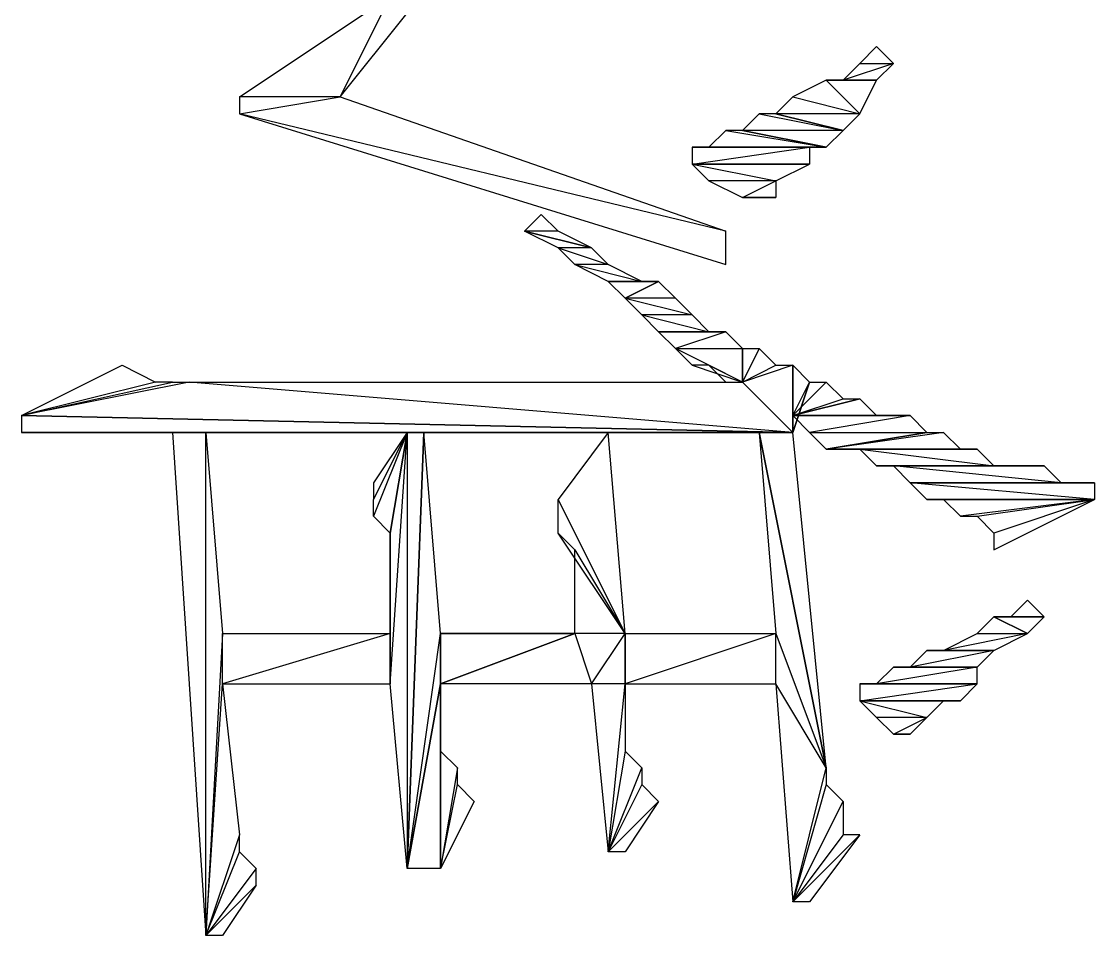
# Model space of a CAD drawing. Extents: x 0 to 7.8, y 0 to 11.
# Drawn here: x 1.1025 to 1.2625, y 9.66 to 9.7962 of the extents above; entities that cross this region are included whole.
import ezdxf

# ---------------------------------------------------------------- set-up
doc = ezdxf.new("R2010")
doc.units = 0
doc.header["$MEASUREMENT"] = 0
doc.linetypes.add('AUSGEZOGEN', pattern=[0])
doc.layers.get('0').update_dxf_attribs({"linetype": 'AUSGEZOGEN'})

msp = doc.modelspace()

# ---------------------------------------------------------------- linework, layer by layer
for points in [[(1.1575, 9.8), (1.15, 9.785), (1.15, 9.785), (1.135, 9.785), (1.1575, 9.8), (1.1575, 9.8)], [(1.16, 9.7975), (1.1575, 9.8), (1.1575, 9.8), (1.15, 9.785), (1.16, 9.7975)], [(1.23, 9.7925), (1.2275, 9.79), (1.2275, 9.79), (1.2325, 9.79), (1.23, 9.7925)], [(1.2275, 9.79), (1.2325, 9.79), (1.2325, 9.79), (1.225, 9.7875), (1.2275, 9.79)], [(1.2325, 9.79), (1.225, 9.7875), (1.225, 9.7875), (1.23, 9.7875), (1.2325, 9.79)], [(1.2225, 9.7875), (1.2175, 9.785), (1.2175, 9.785), (1.2275, 9.7825), (1.2225, 9.7875)], [(1.225, 9.7875), (1.23, 9.7875), (1.23, 9.7875), (1.2225, 9.7875), (1.225, 9.7875)], [(1.23, 9.7875), (1.2225, 9.7875), (1.2225, 9.7875), (1.2275, 9.7825), (1.23, 9.7875), (1.23, 9.7875)], [(1.2075, 9.765), (1.135, 9.7825), (1.135, 9.7825), (1.15, 9.785), (1.2075, 9.765)], [(1.135, 9.7825), (1.15, 9.785), (1.15, 9.785), (1.135, 9.785), (1.135, 9.7825), (1.135, 9.7825)], [(1.2175, 9.785), (1.2275, 9.7825), (1.2275, 9.7825), (1.215, 9.7825), (1.2175, 9.785)], [(1.2075, 9.76), (1.2075, 9.765), (1.2075, 9.765), (1.135, 9.7825), (1.2075, 9.76)], [(1.2125, 9.7825), (1.225, 9.78), (1.225, 9.78), (1.21, 9.78), (1.2125, 9.7825)], [(1.215, 9.7825), (1.2125, 9.7825), (1.2125, 9.7825), (1.225, 9.78), (1.215, 9.7825)], [(1.2275, 9.7825), (1.215, 9.7825), (1.215, 9.7825), (1.225, 9.78), (1.2275, 9.7825), (1.2275, 9.7825)], [(1.2075, 9.78), (1.2225, 9.7775), (1.2225, 9.7775), (1.205, 9.7775), (1.2075, 9.78)], [(1.21, 9.78), (1.2075, 9.78), (1.2075, 9.78), (1.2225, 9.7775), (1.21, 9.78)], [(1.225, 9.78), (1.21, 9.78), (1.21, 9.78), (1.2225, 9.7775), (1.225, 9.78), (1.225, 9.78)], [(1.22, 9.775), (1.2025, 9.775), (1.2025, 9.775), (1.22, 9.7775), (1.22, 9.775)], [(1.2025, 9.775), (1.22, 9.7775), (1.22, 9.7775), (1.2025, 9.7775), (1.2025, 9.775)], [(1.22, 9.7775), (1.2025, 9.7775), (1.2025, 9.7775), (1.205, 9.7775), (1.22, 9.7775), (1.22, 9.7775)], [(1.2225, 9.7775), (1.205, 9.7775), (1.205, 9.7775), (1.22, 9.7775), (1.2225, 9.7775), (1.2225, 9.7775)], [(1.215, 9.7725), (1.205, 9.7725), (1.205, 9.7725), (1.2025, 9.775), (1.215, 9.7725), (1.215, 9.7725)], [(1.22, 9.775), (1.22, 9.775), (1.22, 9.775), (1.2025, 9.775), (1.22, 9.775)], [(1.22, 9.775), (1.2025, 9.775), (1.2025, 9.775), (1.215, 9.7725), (1.22, 9.775), (1.22, 9.775)], [(1.21, 9.77), (1.215, 9.7725), (1.215, 9.7725), (1.205, 9.7725), (1.21, 9.77)], [(1.215, 9.77), (1.21, 9.77), (1.21, 9.77), (1.215, 9.7725), (1.215, 9.77)], [(1.2125, 9.77), (1.215, 9.77), (1.215, 9.77), (1.21, 9.77), (1.2125, 9.77)], [(1.2125, 9.77), (1.2125, 9.77), (1.2125, 9.77), (1.215, 9.77), (1.2125, 9.77)], [(1.18, 9.7675), (1.1825, 9.765), (1.1825, 9.765), (1.1775, 9.765), (1.18, 9.7675)], [(1.1775, 9.765), (1.1775, 9.765), (1.1775, 9.765), (1.1875, 9.7625), (1.1775, 9.765)], [(1.1775, 9.765), (1.1875, 9.7625), (1.1875, 9.7625), (1.1825, 9.7625), (1.1775, 9.765)], [(1.1825, 9.765), (1.1775, 9.765), (1.1775, 9.765), (1.1875, 9.7625), (1.1825, 9.765), (1.1825, 9.765)], [(1.1875, 9.7625), (1.1825, 9.7625), (1.1825, 9.7625), (1.19, 9.76), (1.1875, 9.7625)], [(1.1825, 9.7625), (1.19, 9.76), (1.19, 9.76), (1.185, 9.76), (1.1825, 9.7625)], [(1.19, 9.76), (1.185, 9.76), (1.185, 9.76), (1.195, 9.7575), (1.19, 9.76)], [(1.185, 9.76), (1.195, 9.7575), (1.195, 9.7575), (1.19, 9.7575), (1.185, 9.76)], [(1.195, 9.7575), (1.19, 9.7575), (1.19, 9.7575), (1.1975, 9.7575), (1.195, 9.7575)], [(1.19, 9.7575), (1.1975, 9.7575), (1.1975, 9.7575), (1.1925, 9.755), (1.19, 9.7575), (1.19, 9.7575)], [(1.1975, 9.7575), (1.2, 9.755), (1.2, 9.755), (1.1925, 9.755), (1.1975, 9.7575)], [(1.2, 9.755), (1.1925, 9.755), (1.1925, 9.755), (1.2025, 9.7525), (1.2, 9.755)], [(1.1925, 9.755), (1.2025, 9.7525), (1.2025, 9.7525), (1.195, 9.7525), (1.1925, 9.755)], [(1.2025, 9.7525), (1.195, 9.7525), (1.195, 9.7525), (1.205, 9.75), (1.2025, 9.7525)], [(1.195, 9.7525), (1.205, 9.75), (1.205, 9.75), (1.1975, 9.75), (1.195, 9.7525)], [(1.205, 9.75), (1.1975, 9.75), (1.1975, 9.75), (1.2075, 9.75), (1.205, 9.75)], [(1.1975, 9.75), (1.2075, 9.75), (1.2075, 9.75), (1.2, 9.7475), (1.1975, 9.75), (1.1975, 9.75)], [(1.2, 9.7475), (1.21, 9.7475), (1.21, 9.7475), (1.2075, 9.75), (1.2, 9.7475), (1.2, 9.7475)], [(1.2025, 9.745), (1.21, 9.7425), (1.21, 9.7425), (1.2, 9.7475), (1.2025, 9.745)], [(1.21, 9.7425), (1.2, 9.7475), (1.2, 9.7475), (1.21, 9.7475), (1.21, 9.7425)], [(1.21, 9.7425), (1.215, 9.745), (1.215, 9.745), (1.2125, 9.7475), (1.21, 9.7425), (1.21, 9.7425)], [(1.21, 9.7475), (1.2125, 9.7475), (1.2125, 9.7475), (1.21, 9.7425), (1.21, 9.7475), (1.21, 9.7475)], [(1.1175, 9.745), (1.1225, 9.7425), (1.1225, 9.7425), (1.1025, 9.7375), (1.1175, 9.745), (1.1175, 9.745)], [(1.21, 9.7425), (1.205, 9.745), (1.205, 9.745), (1.2025, 9.745), (1.21, 9.7425), (1.21, 9.7425)], [(1.2075, 9.7425), (1.21, 9.7425), (1.21, 9.7425), (1.205, 9.745), (1.2075, 9.7425)], [(1.2175, 9.745), (1.21, 9.7425), (1.21, 9.7425), (1.2175, 9.735), (1.2175, 9.745), (1.2175, 9.745)], [(1.2175, 9.745), (1.21, 9.7425), (1.21, 9.7425), (1.215, 9.745), (1.2175, 9.745)], [(1.2175, 9.735), (1.22, 9.7425), (1.22, 9.7425), (1.2175, 9.745), (1.2175, 9.735), (1.2175, 9.735)], [(1.1025, 9.7375), (1.2175, 9.735), (1.2175, 9.735), (1.1275, 9.7425), (1.1025, 9.7375)], [(1.1275, 9.7425), (1.1025, 9.7375), (1.1025, 9.7375), (1.125, 9.7425), (1.1275, 9.7425)], [(1.1025, 9.7375), (1.125, 9.7425), (1.125, 9.7425), (1.1225, 9.7425), (1.1025, 9.7375), (1.1025, 9.7375)], [(1.2175, 9.735), (1.1275, 9.7425), (1.1275, 9.7425), (1.21, 9.7425), (1.2175, 9.735), (1.2175, 9.735)], [(1.2175, 9.7375), (1.225, 9.74), (1.225, 9.74), (1.2225, 9.7425), (1.2175, 9.7375), (1.2175, 9.7375)], [(1.2225, 9.7425), (1.2175, 9.7375), (1.2175, 9.7375), (1.22, 9.7425), (1.2225, 9.7425)], [(1.2175, 9.7375), (1.22, 9.7425), (1.22, 9.7425), (1.2175, 9.735), (1.2175, 9.7375)], [(1.22, 9.7425), (1.2175, 9.735), (1.2175, 9.735), (1.22, 9.7425), (1.22, 9.7425)], [(1.2275, 9.74), (1.23, 9.7375), (1.23, 9.7375), (1.2175, 9.7375), (1.2275, 9.74)], [(1.2275, 9.74), (1.2175, 9.7375), (1.2175, 9.7375), (1.225, 9.74), (1.2275, 9.74)], [(1.1025, 9.7375), (1.1025, 9.735), (1.1025, 9.735), (1.2175, 9.735), (1.1025, 9.7375)], [(1.23, 9.7375), (1.2175, 9.7375), (1.2175, 9.7375), (1.235, 9.7375), (1.23, 9.7375)], [(1.2175, 9.7375), (1.235, 9.7375), (1.235, 9.7375), (1.22, 9.735), (1.2175, 9.7375)], [(1.235, 9.7375), (1.22, 9.735), (1.22, 9.735), (1.2375, 9.735), (1.235, 9.7375)], [(1.1025, 9.735), (1.2175, 9.735), (1.2175, 9.735), (1.125, 9.735), (1.1025, 9.735), (1.1025, 9.735)], [(1.16, 9.735), (1.13, 9.735), (1.13, 9.735), (1.125, 9.735), (1.16, 9.735)], [(1.13, 9.735), (1.125, 9.735), (1.125, 9.735), (1.13, 9.66), (1.13, 9.735), (1.13, 9.735)], [(1.125, 9.735), (1.16, 9.735), (1.16, 9.735), (1.2175, 9.735), (1.125, 9.735)], [(1.13, 9.735), (1.1325, 9.705), (1.1325, 9.705), (1.13, 9.66), (1.13, 9.735), (1.13, 9.735)], [(1.155, 9.7275), (1.155, 9.725), (1.155, 9.725), (1.16, 9.735), (1.155, 9.7275)], [(1.155, 9.725), (1.16, 9.735), (1.16, 9.735), (1.155, 9.7225), (1.155, 9.725)], [(1.16, 9.735), (1.155, 9.7225), (1.155, 9.7225), (1.1575, 9.72), (1.16, 9.735), (1.16, 9.735)], [(1.1575, 9.72), (1.1575, 9.6975), (1.1575, 9.6975), (1.16, 9.735), (1.1575, 9.72)], [(1.1575, 9.6975), (1.16, 9.735), (1.16, 9.735), (1.16, 9.67), (1.1575, 9.6975), (1.1575, 9.6975)], [(1.16, 9.67), (1.165, 9.705), (1.165, 9.705), (1.1625, 9.735), (1.16, 9.67), (1.16, 9.67)], [(1.2125, 9.735), (1.1625, 9.735), (1.1625, 9.735), (1.16, 9.735), (1.2125, 9.735)], [(1.1625, 9.735), (1.16, 9.735), (1.16, 9.735), (1.16, 9.67), (1.1625, 9.735), (1.1625, 9.735)], [(1.16, 9.735), (1.2175, 9.735), (1.2175, 9.735), (1.2125, 9.735), (1.16, 9.735)], [(1.19, 9.735), (1.1825, 9.725), (1.1825, 9.725), (1.1925, 9.705), (1.19, 9.735)], [(1.2125, 9.735), (1.215, 9.705), (1.215, 9.705), (1.2225, 9.685), (1.2125, 9.735), (1.2125, 9.735)], [(1.2175, 9.735), (1.2125, 9.735), (1.2125, 9.735), (1.2225, 9.685), (1.2175, 9.735), (1.2175, 9.735)], [(1.22, 9.735), (1.2375, 9.735), (1.2375, 9.735), (1.2225, 9.7325), (1.22, 9.735), (1.22, 9.735)], [(1.2375, 9.735), (1.24, 9.735), (1.24, 9.735), (1.2225, 9.7325), (1.2375, 9.735)], [(1.24, 9.735), (1.2225, 9.7325), (1.2225, 9.7325), (1.2425, 9.7325), (1.24, 9.735)], [(1.2225, 9.7325), (1.2425, 9.7325), (1.2425, 9.7325), (1.2275, 9.7325), (1.2225, 9.7325), (1.2225, 9.7325)], [(1.2425, 9.7325), (1.245, 9.7325), (1.245, 9.7325), (1.2275, 9.7325), (1.2425, 9.7325)], [(1.245, 9.7325), (1.2275, 9.7325), (1.2275, 9.7325), (1.2475, 9.73), (1.245, 9.7325)], [(1.2275, 9.7325), (1.2475, 9.73), (1.2475, 9.73), (1.23, 9.73), (1.2275, 9.7325)], [(1.2475, 9.73), (1.23, 9.73), (1.23, 9.73), (1.2525, 9.73), (1.2475, 9.73)], [(1.23, 9.73), (1.2525, 9.73), (1.2525, 9.73), (1.2325, 9.73), (1.23, 9.73), (1.23, 9.73)], [(1.235, 9.7275), (1.2575, 9.7275), (1.2575, 9.7275), (1.2325, 9.73), (1.235, 9.7275)], [(1.2575, 9.7275), (1.2325, 9.73), (1.2325, 9.73), (1.255, 9.73), (1.2575, 9.7275)], [(1.2325, 9.73), (1.255, 9.73), (1.255, 9.73), (1.2525, 9.73), (1.2325, 9.73), (1.2325, 9.73)], [(1.2375, 9.725), (1.2625, 9.725), (1.2625, 9.725), (1.235, 9.7275), (1.2375, 9.725)], [(1.2625, 9.725), (1.235, 9.7275), (1.235, 9.7275), (1.2625, 9.7275), (1.2625, 9.725)], [(1.235, 9.7275), (1.2625, 9.7275), (1.2625, 9.7275), (1.26, 9.7275), (1.235, 9.7275), (1.235, 9.7275)], [(1.26, 9.7275), (1.235, 9.7275), (1.235, 9.7275), (1.2575, 9.7275), (1.26, 9.7275)], [(1.1925, 9.705), (1.1825, 9.72), (1.1825, 9.72), (1.1825, 9.725), (1.1925, 9.705), (1.1925, 9.705)], [(1.1825, 9.725), (1.1925, 9.705), (1.1925, 9.705), (1.1825, 9.725), (1.1825, 9.725), (1.1825, 9.725)], [(1.2375, 9.725), (1.24, 9.725), (1.24, 9.725), (1.2625, 9.725), (1.2375, 9.725)], [(1.24, 9.725), (1.2625, 9.725), (1.2625, 9.725), (1.2425, 9.7225), (1.24, 9.725), (1.24, 9.725)], [(1.2425, 9.7225), (1.245, 9.7225), (1.245, 9.7225), (1.2625, 9.725), (1.2425, 9.7225)], [(1.245, 9.7225), (1.2625, 9.725), (1.2625, 9.725), (1.2475, 9.72), (1.245, 9.7225)], [(1.2625, 9.725), (1.2475, 9.72), (1.2475, 9.72), (1.2475, 9.7175), (1.2625, 9.725), (1.2625, 9.725)], [(1.1575, 9.72), (1.1575, 9.705), (1.1575, 9.705), (1.1575, 9.6975), (1.1575, 9.72), (1.1575, 9.72)], [(1.185, 9.7175), (1.1925, 9.705), (1.1925, 9.705), (1.1825, 9.72), (1.185, 9.7175)], [(1.1925, 9.705), (1.185, 9.705), (1.185, 9.705), (1.185, 9.7175), (1.1925, 9.705), (1.1925, 9.705)], [(1.2525, 9.71), (1.25, 9.7075), (1.25, 9.7075), (1.255, 9.7075), (1.2525, 9.71)], [(1.2475, 9.7075), (1.245, 9.705), (1.245, 9.705), (1.2525, 9.705), (1.2475, 9.7075)], [(1.25, 9.7075), (1.255, 9.7075), (1.255, 9.7075), (1.2475, 9.7075), (1.25, 9.7075)], [(1.255, 9.7075), (1.2475, 9.7075), (1.2475, 9.7075), (1.2525, 9.705), (1.255, 9.7075), (1.255, 9.7075)], [(1.13, 9.66), (1.1325, 9.6975), (1.1325, 9.6975), (1.1325, 9.705), (1.13, 9.66), (1.13, 9.66)], [(1.1575, 9.6975), (1.1575, 9.705), (1.1575, 9.705), (1.1325, 9.6975), (1.1575, 9.6975)], [(1.1575, 9.705), (1.1325, 9.6975), (1.1325, 9.6975), (1.1325, 9.705), (1.1575, 9.705), (1.1575, 9.705)], [(1.165, 9.6975), (1.16, 9.67), (1.16, 9.67), (1.165, 9.705), (1.165, 9.6975)], [(1.185, 9.705), (1.1875, 9.6975), (1.1875, 9.6975), (1.165, 9.6975), (1.185, 9.705), (1.185, 9.705)], [(1.185, 9.705), (1.165, 9.705), (1.165, 9.705), (1.185, 9.705), (1.185, 9.705)], [(1.165, 9.705), (1.185, 9.705), (1.185, 9.705), (1.165, 9.6975), (1.165, 9.705), (1.165, 9.705)], [(1.1875, 9.6975), (1.1925, 9.705), (1.1925, 9.705), (1.185, 9.705), (1.1875, 9.6975)], [(1.1925, 9.6975), (1.1875, 9.6975), (1.1875, 9.6975), (1.1925, 9.705), (1.1925, 9.6975)], [(1.215, 9.6975), (1.215, 9.705), (1.215, 9.705), (1.1925, 9.6975), (1.215, 9.6975)], [(1.215, 9.705), (1.1925, 9.6975), (1.1925, 9.6975), (1.1925, 9.705), (1.215, 9.705), (1.215, 9.705)], [(1.2225, 9.685), (1.215, 9.6975), (1.215, 9.6975), (1.215, 9.705), (1.2225, 9.685), (1.2225, 9.685)], [(1.245, 9.705), (1.2525, 9.705), (1.2525, 9.705), (1.24, 9.7025), (1.245, 9.705)], [(1.2525, 9.705), (1.24, 9.7025), (1.24, 9.7025), (1.2475, 9.7025), (1.2525, 9.705), (1.2525, 9.705)], [(1.2375, 9.7025), (1.2475, 9.7025), (1.2475, 9.7025), (1.235, 9.7), (1.2375, 9.7025)], [(1.2475, 9.7025), (1.235, 9.7), (1.235, 9.7), (1.245, 9.7), (1.2475, 9.7025), (1.2475, 9.7025)], [(1.24, 9.7025), (1.2375, 9.7025), (1.2375, 9.7025), (1.2475, 9.7025), (1.24, 9.7025)], [(1.2325, 9.7), (1.245, 9.7), (1.245, 9.7), (1.23, 9.6975), (1.2325, 9.7)], [(1.245, 9.7), (1.23, 9.6975), (1.23, 9.6975), (1.245, 9.6975), (1.245, 9.7), (1.245, 9.7)], [(1.235, 9.7), (1.2325, 9.7), (1.2325, 9.7), (1.245, 9.7), (1.235, 9.7)], [(1.135, 9.675), (1.13, 9.66), (1.13, 9.66), (1.1325, 9.6975), (1.135, 9.675)], [(1.165, 9.6975), (1.165, 9.67), (1.165, 9.67), (1.16, 9.67), (1.165, 9.6975), (1.165, 9.6975)], [(1.165, 9.67), (1.165, 9.6875), (1.165, 9.6875), (1.165, 9.6975), (1.165, 9.67), (1.165, 9.67)], [(1.19, 9.6725), (1.1925, 9.6975), (1.1925, 9.6975), (1.1875, 9.6975), (1.19, 9.6725)], [(1.1925, 9.6875), (1.19, 9.6725), (1.19, 9.6725), (1.1925, 9.6975), (1.1925, 9.6875)], [(1.2175, 9.665), (1.2225, 9.685), (1.2225, 9.685), (1.215, 9.6975), (1.2175, 9.665)], [(1.2425, 9.695), (1.2275, 9.695), (1.2275, 9.695), (1.245, 9.6975), (1.2425, 9.695)], [(1.2275, 9.695), (1.245, 9.6975), (1.245, 9.6975), (1.2275, 9.6975), (1.2275, 9.695)], [(1.245, 9.6975), (1.2275, 9.6975), (1.2275, 9.6975), (1.23, 9.6975), (1.245, 9.6975), (1.245, 9.6975)], [(1.2375, 9.6925), (1.23, 9.6925), (1.23, 9.6925), (1.2275, 9.695), (1.2375, 9.6925), (1.2375, 9.6925)], [(1.2425, 9.695), (1.24, 9.695), (1.24, 9.695), (1.2275, 9.695), (1.2425, 9.695)], [(1.24, 9.695), (1.2275, 9.695), (1.2275, 9.695), (1.2375, 9.6925), (1.24, 9.695), (1.24, 9.695)], [(1.2325, 9.69), (1.2375, 9.6925), (1.2375, 9.6925), (1.23, 9.6925), (1.2325, 9.69)], [(1.235, 9.69), (1.2325, 9.69), (1.2325, 9.69), (1.2375, 9.6925), (1.235, 9.69)], [(1.235, 9.69), (1.235, 9.69), (1.235, 9.69), (1.2325, 9.69), (1.235, 9.69)], [(1.1675, 9.685), (1.165, 9.67), (1.165, 9.67), (1.165, 9.6875), (1.1675, 9.685)], [(1.19, 9.6725), (1.195, 9.685), (1.195, 9.685), (1.1925, 9.6875), (1.19, 9.6725), (1.19, 9.6725)], [(1.165, 9.67), (1.1675, 9.6825), (1.1675, 9.6825), (1.1675, 9.685), (1.165, 9.67), (1.165, 9.67)], [(1.195, 9.6825), (1.19, 9.6725), (1.19, 9.6725), (1.195, 9.685), (1.195, 9.6825)], [(1.2225, 9.6825), (1.2175, 9.665), (1.2175, 9.665), (1.2225, 9.685), (1.2225, 9.6825)], [(1.17, 9.68), (1.165, 9.67), (1.165, 9.67), (1.1675, 9.6825), (1.17, 9.68)], [(1.19, 9.6725), (1.1975, 9.68), (1.1975, 9.68), (1.195, 9.6825), (1.19, 9.6725), (1.19, 9.6725)], [(1.2175, 9.665), (1.225, 9.68), (1.225, 9.68), (1.2225, 9.6825), (1.2175, 9.665), (1.2175, 9.665)], [(1.1925, 9.6725), (1.19, 9.6725), (1.19, 9.6725), (1.1975, 9.68), (1.1925, 9.6725)], [(1.225, 9.675), (1.2175, 9.665), (1.2175, 9.665), (1.225, 9.68), (1.225, 9.675)], [(1.13, 9.66), (1.135, 9.6725), (1.135, 9.6725), (1.135, 9.675), (1.13, 9.66), (1.13, 9.66)], [(1.22, 9.665), (1.2175, 9.665), (1.2175, 9.665), (1.2275, 9.675), (1.22, 9.665)], [(1.2175, 9.665), (1.2275, 9.675), (1.2275, 9.675), (1.225, 9.675), (1.2175, 9.665), (1.2175, 9.665)], [(1.1375, 9.67), (1.13, 9.66), (1.13, 9.66), (1.135, 9.6725), (1.1375, 9.67)], [(1.13, 9.66), (1.1375, 9.6675), (1.1375, 9.6675), (1.1375, 9.67), (1.13, 9.66), (1.13, 9.66)], [(1.1325, 9.66), (1.13, 9.66), (1.13, 9.66), (1.1375, 9.6675), (1.1325, 9.66)]]:
    msp.add_lwpolyline(points)

doc.saveas('drawing.dxf')
